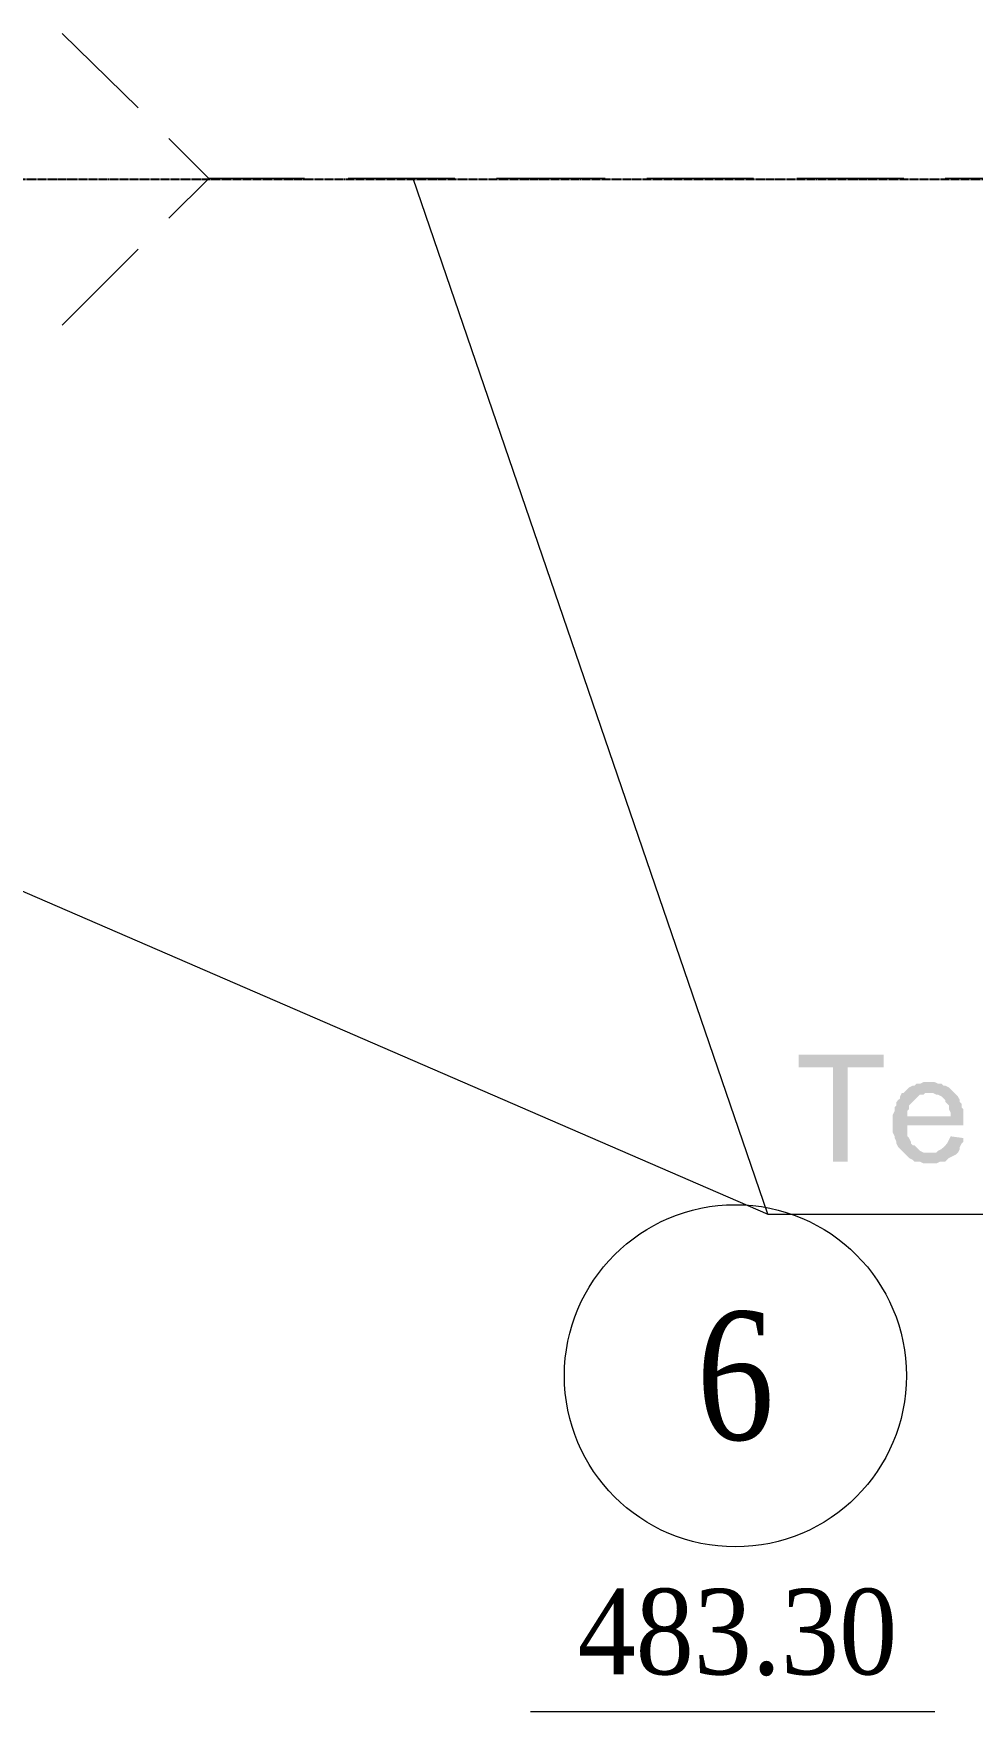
# Model space of a CAD drawing. Header units: millimetres. Extents: x -383313 to -161684, y -117025 to 99224.
# Drawn here: x -339923 to -337727, y -15165 to -11242 of the extents above; entities that cross this region are included whole.
import ezdxf
from ezdxf.enums import TextEntityAlignment as Align

# ---------------------------------------------------------------- set-up
doc = ezdxf.new("R2010")
doc.units = ezdxf.units.MM
doc.header["$MEASUREMENT"] = 0
doc.linetypes.add('PS-GOST2.303 5', pattern=[24, 20, -1.5, 1, -1.5])
for name, color, linetype in [('0expl', 30, 'Continuous'), ('PDF_Geometry', 7, 'Continuous'), ('PDF_Solid Fills', 7, 'Continuous'), ('PS_Оси', 5, 'PS-GOST2.303 5')]:
    doc.layers.add(name, color=color, linetype=linetype)
doc.styles.add('TXT0', font='times.ttf')

# ---------------------------------------------------------------- blocks, each defined once
blk = doc.blocks.new('be301')
at = {"color": 0, "linetype": 'ByBlock', "lineweight": 0}
blk.add_line((-4.79, -7.847), (4.668, -7.847), dxfattribs=at)
blk.add_circle((0, 0), 4, dxfattribs=at)
at = {"color": 0, "linetype": 'ByBlock', "lineweight": 0, "style": 'TXT0', "width": 0.8}
blk.add_attdef('ENOM', text='', height=3, dxfattribs=at).set_placement((0, 0), align=Align.MIDDLE)
at = {"color": 0, "linetype": 'ByBlock', "lineweight": 0, "style": 'TXT0', "width": 0.8, "flags": 1}
blk.add_attdef('ETYP', text='', height=3, dxfattribs=at).set_placement((0, 0), align=Align.MIDDLE)
at = {"color": 0, "linetype": 'ByBlock', "lineweight": 0, "style": 'TXT0', "flags": 1}
for tag, p, width in [('ENAI', (8.158, -1.004), 0.9), ('EPER', (13.86, -4.207), 0.9), ('NOTD', (13.646, -6.774), 0.9), ('WTOP', (13.646, -10.107), 0.9), ('KTG', (-4.212, -12.124), 0.8), ('WBOT', (13.646, -13.441), 0.9), ('ATOP', (13.646, -16.774), 0.9), ('ABOT', (13.646, -20.107), 0.9)]:
    blk.add_attdef(tag, p, '', height=2, dxfattribs=dict(at, width=width))
at = {"color": 0, "linetype": 'ByBlock', "lineweight": 0, "style": 'TXT0', "width": 0.9}
blk.add_attdef('EAREA', text='', height=2, dxfattribs=at).set_placement((0.047, -6.981), align=Align.CENTER)
blk = doc.blocks.new('A$Cf5759c35')
at = {"layer": 'PDF_Solid Fills'}
for points in [[(20527.3, 4635.5), (20328.3, 4635.5), (20328.3, 4605.9), (20408.7, 4605.9), (20408.7, 4385.7), (20442.6, 4385.7), (20442.6, 4605.9), (20527.3, 4605.9)], [(20633.1, 4572), (20633.1, 4572), (20620.4, 4572), (20611.9, 4567.8), (20603.5, 4567.8), (20599.2, 4563.5), (20595, 4563.5), (20586.5, 4559.3), (20582.3, 4555.1), (20578.1, 4550.8), (20573.8, 4546.6), (20633.1, 4546.6), (20637.3, 4546.6), (20641.6, 4546.6), (20650, 4542.4), (20654.3, 4542.4), (20662.7, 4538.1), (20667, 4533.9), (20671.2, 4529.7), (20671.2, 4525.4), (20675.4, 4521.2), (20679.7, 4517), (20679.7, 4508.5), (20683.9, 4500), (20683.9, 4491.6), (20582.3, 4491.6), (20713.5, 4491.6), (20713.5, 4500), (20713.5, 4508.5), (20709.3, 4512.7), (20709.3, 4521.2), (20705.1, 4525.4), (20705.1, 4529.7), (20700.8, 4538.1), (20696.6, 4542.4), (20692.4, 4546.6), (20688.1, 4550.8), (20683.9, 4555.1), (20679.7, 4559.3), (20671.2, 4563.5), (20667, 4563.5), (20662.7, 4567.8), (20654.3, 4567.8), (20645.8, 4572), (20641.6, 4572)], [(20573.8, 4546.6), (20569.6, 4546.6), (20565.4, 4538.1), (20565.4, 4533.9), (20561.1, 4529.7), (20556.9, 4525.4), (20556.9, 4517), (20552.7, 4512.7), (20552.7, 4504.3), (20548.4, 4495.8), (20548.4, 4491.6), (20548.4, 4483.1), (20548.4, 4474.6), (20548.4, 4466.2), (20548.4, 4461.9), (20548.4, 4453.5), (20552.7, 4445), (20552.7, 4440.8), (20556.9, 4432.3), (20556.9, 4428.1), (20561.1, 4419.6), (20565.4, 4415.4), (20569.6, 4411.1), (20573.8, 4406.9), (20633.1, 4406.9), (20633.1, 4406.9), (20624.6, 4406.9), (20620.4, 4406.9), (20611.9, 4411.1), (20607.7, 4415.4), (20603.5, 4419.6), (20599.2, 4423.8), (20595, 4423.8), (20590.8, 4428.1), (20590.8, 4432.3), (20586.5, 4440.8), (20582.3, 4445), (20582.3, 4453.5), (20582.3, 4461.9), (20582.3, 4470.4), (20713.5, 4470.4), (20713.5, 4470.4), (20713.5, 4474.6), (20713.5, 4483.1), (20713.5, 4491.6), (20582.3, 4491.6), (20582.3, 4495.8), (20582.3, 4504.3), (20586.5, 4508.5), (20586.5, 4517), (20590.8, 4521.2), (20595, 4525.4), (20599.2, 4529.7), (20603.5, 4533.9), (20607.7, 4538.1), (20611.9, 4542.4), (20620.4, 4542.4), (20624.6, 4546.6), (20633.1, 4546.6)], [(20683.9, 4445), (20683.9, 4445), (20679.7, 4436.5), (20675.4, 4428.1), (20671.2, 4423.8), (20667, 4419.6), (20662.7, 4415.4), (20662.7, 4415.4), (20654.3, 4411.1), (20650, 4406.9), (20641.6, 4406.9), (20633.1, 4406.9), (20573.8, 4406.9), (20573.8, 4406.9), (20578.1, 4402.7), (20582.3, 4398.4), (20586.5, 4394.2), (20595, 4390), (20599.2, 4385.7), (20607.7, 4385.7), (20611.9, 4385.7), (20620.4, 4381.5), (20628.9, 4381.5), (20633.1, 4381.5), (20633.1, 4381.5), (20641.6, 4381.5), (20650, 4381.5), (20658.5, 4385.7), (20662.7, 4385.7), (20671.2, 4385.7), (20675.4, 4390), (20679.7, 4394.2), (20688.1, 4398.4), (20688.1, 4398.4), (20696.6, 4402.7), (20700.8, 4406.9), (20705.1, 4415.4), (20705.1, 4419.6), (20709.3, 4428.1), (20713.5, 4432.3), (20713.5, 4440.8)]]:
    blk.add_hatch(color=8, dxfattribs=at).paths.add_polyline_path(points)
at = {"layer": 'PDF_Geometry', "color": 8, "lineweight": 13}
for points in [[(18783.1, 6849.5), (18605.3, 7023.1)], [(18855.1, 6591.3), (18948.2, 6684.4), (18855.1, 6777.6)], [(19172.6, 6684.4), (18948.2, 6684.4)], [(19524, 6684.4), (19274.2, 6684.4)], [(20256.3, 4263), (19426.6, 6684.4)], [(19875.3, 6684.4), (19621.3, 6684.4)], [(20222.5, 6684.4), (19972.7, 6684.4)], [(20573.8, 6684.4), (20324.1, 6684.4)], [(20925.2, 6684.4), (20671.2, 6684.4)], [(18605.3, 6341.5), (18783.1, 6519.3)], [(17949.2, 5262), (20256.3, 4263), (24591.3, 4263)]]:
    blk.add_lwpolyline(points, dxfattribs=at)

msp = doc.modelspace()

# ---------------------------------------------------------------- linework, layer by layer
at = {"layer": 'PS_Оси'}
msp.add_lwpolyline([(-359840.70678, -11582.0977), (-355014.05882, -11582.0977), (-350514.05882, -11582.0977), (-345514.05882, -11582.0977), (-340514.05882, -11582.0977), (-335514.05882, -11582.0977), (-330514.05882, -11582.0977), (-325514.05882, -11582.0977), (-320514.05882, -11582.0977), (-316483.98892, -11582.0977)], dxfattribs=at)

# ---------------------------------------------------------------- block references
at = {"ltscale": 100}
msp.add_blockref('A$Cf5759c35', (-358461.97282, -18264.93104), dxfattribs=at)
at = {"layer": '0expl', "ltscale": 100, "xscale": 100, "yscale": 100, "zscale": 100}
msp.add_blockref('be301', (-338281.78793, -14379.81488), dxfattribs=at).add_auto_attribs({'ENOM': '6', 'EAREA': '483.30'})

doc.saveas('drawing.dxf')
